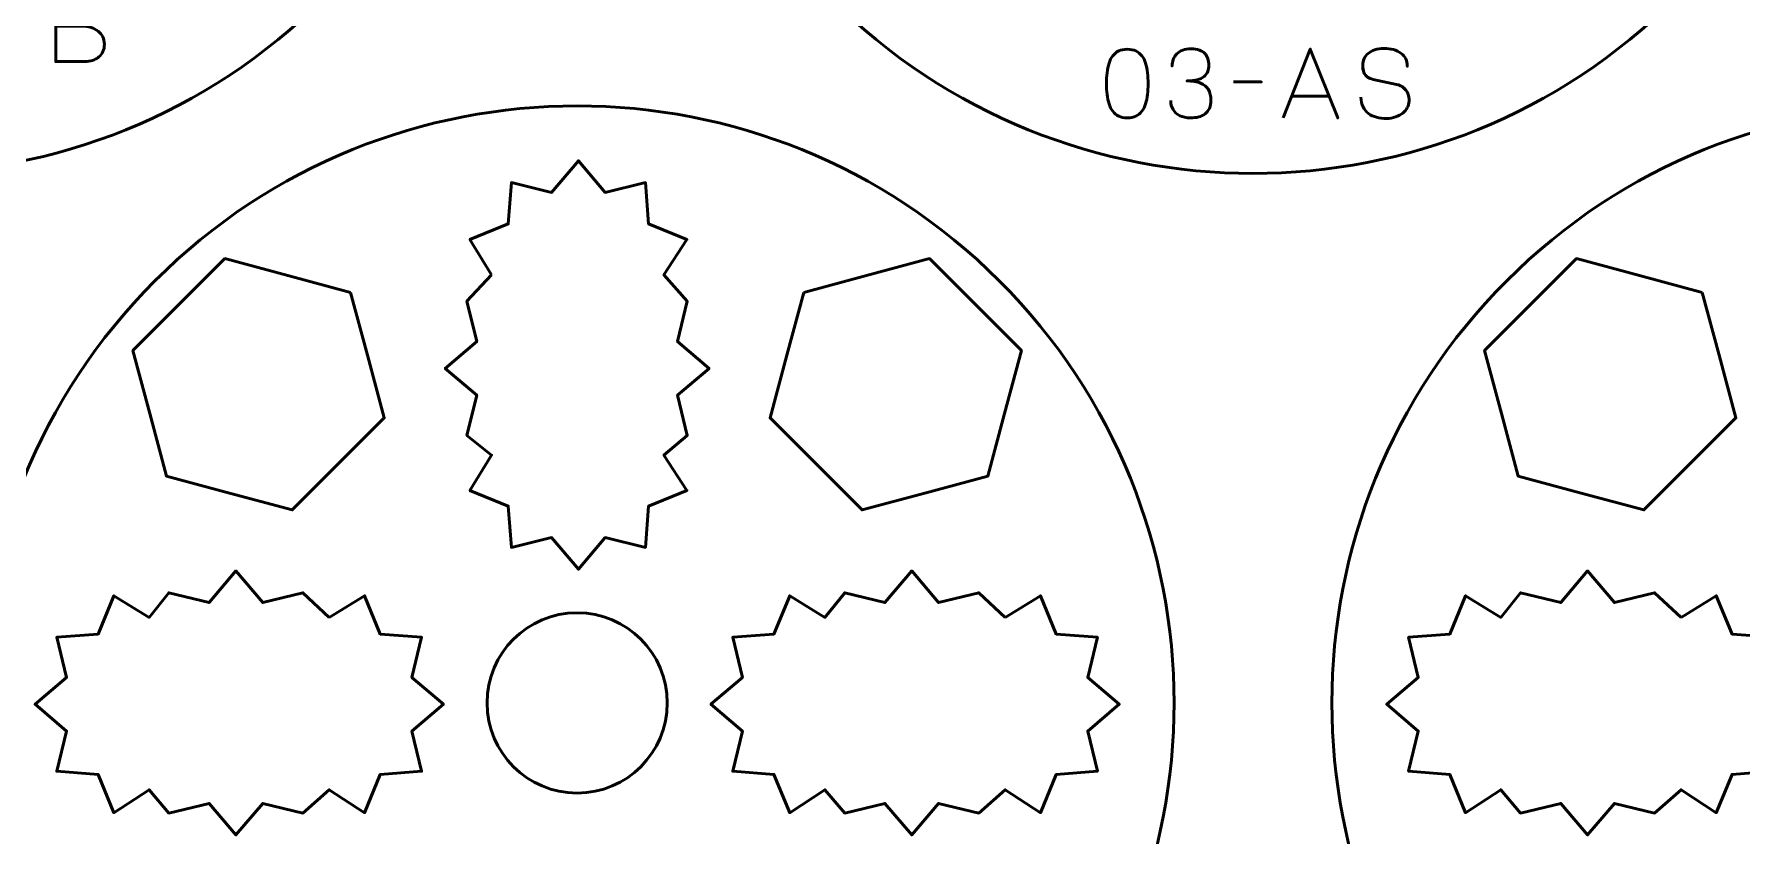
# Model space of a CAD drawing. Header units: centimetres. Extents: x -21 to 0, y -29.7 to 0.
# Drawn here: x -11.41 to -3.83, y -13.69 to -10.13 of the extents above; entities that cross this region are included whole.
import ezdxf

# ---------------------------------------------------------------- set-up
doc = ezdxf.new("R2010")
doc.units = ezdxf.units.CM
doc.header["$MEASUREMENT"] = 0
doc.layers.add('Layer 1', color=7, linetype='Continuous')

msp = doc.modelspace()

# ---------------------------------------------------------------- linework, layer by layer
at = {"layer": 'Layer 1', "color": 22, "lineweight": 53}
msp.add_open_spline([(-21.00003, -29.19995), (-21.00003, -29.19995), (-21.00003, -0.49992), (-21.00003, -0.49992), (-21.00003, -0.49992), (-21.00003, -0.22295), (-20.77694, 0.00004), (-20.49994, 0.00004), (-20.49994, 0.00004), (-20.49994, 0.00004), (-0.50008, 0.00004), (-0.50008, 0.00004), (-0.50008, 0.00004), (-0.22294, 0.00004), (0.00002, -0.22295), (0.00002, -0.49992), (0.00002, -0.49992), (0.00002, -0.49992), (0.00002, -29.19995), (0.00002, -29.19995), (0.00002, -29.19995), (0.00002, -29.47695), (-0.22294, -29.70004), (-0.50008, -29.70004), (-0.50008, -29.70004), (-0.50008, -29.70004), (-20.49994, -29.70004), (-20.49994, -29.70004), (-20.49994, -29.70004), (-20.77694, -29.70004), (-21.00003, -29.47695), (-21.00003, -29.19995)], degree=3, knots=[0, 0, 0, 0, 0.125, 0.125, 0.125, 0.125, 0.25, 0.25, 0.25, 0.25, 0.375, 0.375, 0.375, 0.375, 0.5, 0.5, 0.5, 0.5, 0.625, 0.625, 0.625, 0.625, 0.75, 0.75, 0.75, 0.75, 0.875, 0.875, 0.875, 0.875, 1, 1, 1, 1], dxfattribs=at)
at = {"layer": 'Layer 1', "color": 114, "lineweight": 53}
for points in [[(-10.12615, -6.22619), (-9.09145, -7.26089), (-9.09145, -8.93913), (-10.12618, -9.97386), (-10.12618, -9.97386), (-11.16088, -11.00856), (-12.83912, -11.00856), (-13.87382, -9.97386), (-13.87382, -9.97386), (-14.90854, -8.93913), (-14.90854, -7.26089), (-13.87384, -6.22619), (-13.87384, -6.22619), (-12.83912, -5.19146), (-11.16088, -5.19146), (-10.12615, -6.22619)], [(-7.8738, -6.22612), (-6.8391, -5.19142), (-5.16086, -5.19142), (-4.12613, -6.22615), (-4.12613, -6.22615), (-3.09143, -7.26085), (-3.09143, -8.93909), (-4.12613, -9.97379), (-4.12613, -9.97379), (-5.16086, -11.00851), (-6.8391, -11.00851), (-7.8738, -9.97381), (-7.8738, -9.97381), (-8.90853, -8.93909), (-8.90853, -7.26085), (-7.8738, -6.22612)], [(-7.12615, -11.22619), (-6.09145, -12.26089), (-6.09145, -13.93913), (-7.12618, -14.97386), (-7.12618, -14.97386), (-8.16088, -16.00856), (-9.83912, -16.00856), (-10.87382, -14.97386), (-10.87382, -14.97386), (-11.90854, -13.93913), (-11.90854, -12.26089), (-10.87384, -11.22619), (-10.87384, -11.22619), (-9.83912, -10.19146), (-8.16088, -10.19146), (-7.12615, -11.22619)], [(-1.12615, -11.22619), (-0.09145, -12.26089), (-0.09145, -13.93913), (-1.12618, -14.97386), (-1.12618, -14.97386), (-2.16088, -16.00856), (-3.83912, -16.00856), (-4.87382, -14.97386), (-4.87382, -14.97386), (-5.90854, -13.93913), (-5.90854, -12.26089), (-4.87384, -11.22619), (-4.87384, -11.22619), (-3.83912, -10.19146), (-2.16088, -10.19146), (-1.12615, -11.22619)]]:
    msp.add_open_spline(points, degree=3, knots=[0, 0, 0, 0, 0.25, 0.25, 0.25, 0.25, 0.5, 0.5, 0.5, 0.5, 0.75, 0.75, 0.75, 0.75, 1, 1, 1, 1], dxfattribs=at)
at = {"layer": 'Layer 1', "color": 30, "lineweight": 53}
for points, knots in [([(-11.31459, -10.09638), (-11.31459, -10.09638), (-11.19733, -10.09638), (-11.19733, -10.09638), (-11.19733, -10.09638), (-11.18209, -10.09631), (-11.16911, -10.0942), (-11.15817, -10.09003), (-11.15817, -10.09003), (-11.1473, -10.08594), (-11.13849, -10.08037), (-11.13164, -10.07338), (-11.13164, -10.07338), (-11.1248, -10.0664), (-11.11986, -10.0585), (-11.11675, -10.04975), (-11.11675, -10.04975), (-11.11372, -10.04107), (-11.11231, -10.03204), (-11.11266, -10.02273), (-11.11266, -10.02273), (-11.11309, -10.01341), (-11.11506, -10.00438), (-11.11859, -9.99556), (-11.11859, -9.99556), (-11.12205, -9.98674), (-11.12727, -9.97877), (-11.13411, -9.97164), (-11.13411, -9.97164), (-11.14095, -9.96452), (-11.14949, -9.95887), (-11.15986, -9.95471), (-11.15986, -9.95471), (-11.17024, -9.95048), (-11.18244, -9.94829), (-11.19648, -9.94822), (-11.19648, -9.94822), (-11.19648, -9.94822), (-11.31459, -9.94822), (-11.31459, -9.94822), (-11.31459, -9.94822), (-11.31459, -9.94822), (-11.31459, -10.25344), (-11.31459, -10.25344), (-11.31459, -10.25344), (-11.31459, -10.25344), (-11.18463, -10.25344), (-11.18463, -10.25344), (-11.18463, -10.25344), (-11.17249, -10.25344), (-11.1612, -10.25168), (-11.15076, -10.24822), (-11.15076, -10.24822), (-11.14032, -10.24469), (-11.13122, -10.23968), (-11.12332, -10.23298), (-11.12332, -10.23298), (-11.11548, -10.22635), (-11.10935, -10.2183), (-11.10497, -10.20878), (-11.10497, -10.20878), (-11.1006, -10.19925), (-11.09834, -10.18846), (-11.09827, -10.17639), (-11.09827, -10.17639), (-11.09855, -10.16426), (-11.10109, -10.15332), (-11.10596, -10.14352), (-11.10596, -10.14352), (-11.11083, -10.13371), (-11.1176, -10.12531), (-11.12635, -10.11826), (-11.12635, -10.11826), (-11.1351, -10.11127), (-11.14554, -10.10584), (-11.15754, -10.1021), (-11.15754, -10.1021), (-11.16953, -10.09836), (-11.18279, -10.09646), (-11.19733, -10.09638), (-11.19733, -10.09638), (-11.18279, -10.09646), (-11.16953, -10.09836), (-11.15754, -10.1021), (-11.15754, -10.1021), (-11.14554, -10.10584), (-11.1351, -10.11127), (-11.12635, -10.11826), (-11.12635, -10.11826), (-11.1176, -10.12531), (-11.11083, -10.13371), (-11.10596, -10.14352), (-11.10596, -10.14352), (-11.10109, -10.15332), (-11.09855, -10.16426), (-11.09827, -10.17639), (-11.09827, -10.17639), (-11.09834, -10.18846), (-11.1006, -10.19925), (-11.10497, -10.20878), (-11.10497, -10.20878), (-11.10935, -10.2183), (-11.11548, -10.22635), (-11.12332, -10.23298), (-11.12332, -10.23298), (-11.13122, -10.23968), (-11.14032, -10.24469), (-11.15076, -10.24822), (-11.15076, -10.24822), (-11.1612, -10.25168), (-11.17249, -10.25344), (-11.18463, -10.25344), (-11.18463, -10.25344), (-11.18463, -10.25344), (-11.31459, -10.25344), (-11.31459, -10.25344), (-11.31459, -10.25344), (-11.31459, -10.25344), (-11.31459, -9.94822), (-11.31459, -9.94822), (-11.31459, -9.94822), (-11.31459, -9.94822), (-11.19648, -9.94822), (-11.19648, -9.94822), (-11.19648, -9.94822), (-11.18244, -9.94829), (-11.17024, -9.95048), (-11.15986, -9.95471), (-11.15986, -9.95471), (-11.14949, -9.95887), (-11.14095, -9.96452), (-11.13411, -9.97164), (-11.13411, -9.97164), (-11.12727, -9.97877), (-11.12205, -9.98674), (-11.11859, -9.99556), (-11.11859, -9.99556), (-11.11506, -10.00438), (-11.11309, -10.01341), (-11.11266, -10.02273), (-11.11266, -10.02273), (-11.11231, -10.03204), (-11.11372, -10.04107), (-11.11675, -10.04975), (-11.11675, -10.04975), (-11.11986, -10.0585), (-11.1248, -10.0664), (-11.13164, -10.07338), (-11.13164, -10.07338), (-11.13849, -10.08037), (-11.1473, -10.08594), (-11.15817, -10.09003), (-11.15817, -10.09003), (-11.16911, -10.0942), (-11.18209, -10.09631), (-11.19733, -10.09638), (-11.19733, -10.09638), (-11.19733, -10.09638), (-11.31459, -10.09638), (-11.31459, -10.09638)], [0, 0, 0, 0, 0.025, 0.025, 0.025, 0.025, 0.05, 0.05, 0.05, 0.05, 0.075, 0.075, 0.075, 0.075, 0.1, 0.1, 0.1, 0.1, 0.125, 0.125, 0.125, 0.125, 0.15, 0.15, 0.15, 0.15, 0.175, 0.175, 0.175, 0.175, 0.2, 0.2, 0.2, 0.2, 0.225, 0.225, 0.225, 0.225, 0.25, 0.25, 0.25, 0.25, 0.275, 0.275, 0.275, 0.275, 0.3, 0.3, 0.3, 0.3, 0.325, 0.325, 0.325, 0.325, 0.35, 0.35, 0.35, 0.35, 0.375, 0.375, 0.375, 0.375, 0.4, 0.4, 0.4, 0.4, 0.425, 0.425, 0.425, 0.425, 0.45, 0.45, 0.45, 0.45, 0.475, 0.475, 0.475, 0.475, 0.5, 0.5, 0.5, 0.5, 0.525, 0.525, 0.525, 0.525, 0.55, 0.55, 0.55, 0.55, 0.575, 0.575, 0.575, 0.575, 0.6, 0.6, 0.6, 0.6, 0.625, 0.625, 0.625, 0.625, 0.65, 0.65, 0.65, 0.65, 0.675, 0.675, 0.675, 0.675, 0.7, 0.7, 0.7, 0.7, 0.725, 0.725, 0.725, 0.725, 0.75, 0.75, 0.75, 0.75, 0.775, 0.775, 0.775, 0.775, 0.8, 0.8, 0.8, 0.8, 0.825, 0.825, 0.825, 0.825, 0.85, 0.85, 0.85, 0.85, 0.875, 0.875, 0.875, 0.875, 0.9, 0.9, 0.9, 0.9, 0.925, 0.925, 0.925, 0.925, 0.95, 0.95, 0.95, 0.95, 0.975, 0.975, 0.975, 0.975, 1, 1, 1, 1]), ([(-6.55777, -10.50338), (-6.54296, -10.50331), (-6.53019, -10.5007), (-6.51953, -10.49562), (-6.51953, -10.49562), (-6.50895, -10.49054), (-6.50013, -10.48327), (-6.49308, -10.47403), (-6.49308, -10.47403), (-6.48609, -10.46472), (-6.48059, -10.45371), (-6.4765, -10.44101), (-6.4765, -10.44101), (-6.47247, -10.42831), (-6.46958, -10.41441), (-6.46796, -10.39917), (-6.46796, -10.39917), (-6.46626, -10.38393), (-6.46542, -10.36791), (-6.46549, -10.35098), (-6.46549, -10.35098), (-6.46542, -10.33412), (-6.46626, -10.3181), (-6.46796, -10.30293), (-6.46796, -10.30293), (-6.46958, -10.28776), (-6.47247, -10.27379), (-6.4765, -10.26109), (-6.4765, -10.26109), (-6.48059, -10.24846), (-6.48609, -10.23746), (-6.49308, -10.22807), (-6.49308, -10.22807), (-6.50013, -10.21876), (-6.50895, -10.21149), (-6.51953, -10.20641), (-6.51953, -10.20641), (-6.53019, -10.20126), (-6.54296, -10.19865), (-6.55777, -10.19858), (-6.55777, -10.19858), (-6.57259, -10.19865), (-6.58536, -10.20126), (-6.59602, -10.20641), (-6.59602, -10.20641), (-6.6066, -10.21149), (-6.61542, -10.21876), (-6.62247, -10.22807), (-6.62247, -10.22807), (-6.62946, -10.23746), (-6.63496, -10.24846), (-6.63905, -10.26109), (-6.63905, -10.26109), (-6.64308, -10.27379), (-6.64597, -10.28776), (-6.64759, -10.30293), (-6.64759, -10.30293), (-6.64928, -10.3181), (-6.65013, -10.33412), (-6.65006, -10.35098), (-6.65006, -10.35098), (-6.65013, -10.36791), (-6.64928, -10.38393), (-6.64759, -10.39917), (-6.64759, -10.39917), (-6.64597, -10.41441), (-6.64308, -10.42831), (-6.63905, -10.44101), (-6.63905, -10.44101), (-6.63496, -10.45371), (-6.62946, -10.46472), (-6.62247, -10.47403), (-6.62247, -10.47403), (-6.61542, -10.48327), (-6.6066, -10.49054), (-6.59602, -10.49562), (-6.59602, -10.49562), (-6.58536, -10.5007), (-6.57259, -10.50331), (-6.55777, -10.50338)], [0, 0, 0, 0, 0.05, 0.05, 0.05, 0.05, 0.1, 0.1, 0.1, 0.1, 0.15, 0.15, 0.15, 0.15, 0.2, 0.2, 0.2, 0.2, 0.25, 0.25, 0.25, 0.25, 0.3, 0.3, 0.3, 0.3, 0.35, 0.35, 0.35, 0.35, 0.4, 0.4, 0.4, 0.4, 0.45, 0.45, 0.45, 0.45, 0.5, 0.5, 0.5, 0.5, 0.55, 0.55, 0.55, 0.55, 0.6, 0.6, 0.6, 0.6, 0.65, 0.65, 0.65, 0.65, 0.7, 0.7, 0.7, 0.7, 0.75, 0.75, 0.75, 0.75, 0.8, 0.8, 0.8, 0.8, 0.85, 0.85, 0.85, 0.85, 0.9, 0.9, 0.9, 0.9, 0.95, 0.95, 0.95, 0.95, 1, 1, 1, 1]), ([(-6.55777, -10.50338), (-6.54296, -10.50331), (-6.53019, -10.5007), (-6.51953, -10.49562), (-6.51953, -10.49562), (-6.50895, -10.49054), (-6.50013, -10.48327), (-6.49308, -10.47403), (-6.49308, -10.47403), (-6.48609, -10.46472), (-6.48059, -10.45371), (-6.4765, -10.44101), (-6.4765, -10.44101), (-6.47247, -10.42831), (-6.46958, -10.41441), (-6.46796, -10.39917), (-6.46796, -10.39917), (-6.46626, -10.38393), (-6.46542, -10.36791), (-6.46549, -10.35098), (-6.46549, -10.35098), (-6.46542, -10.33412), (-6.46626, -10.3181), (-6.46796, -10.30293), (-6.46796, -10.30293), (-6.46958, -10.28776), (-6.47247, -10.27379), (-6.4765, -10.26109), (-6.4765, -10.26109), (-6.48059, -10.24846), (-6.48609, -10.23746), (-6.49308, -10.22807), (-6.49308, -10.22807), (-6.50013, -10.21876), (-6.50895, -10.21149), (-6.51953, -10.20641), (-6.51953, -10.20641), (-6.53019, -10.20126), (-6.54296, -10.19865), (-6.55777, -10.19858), (-6.55777, -10.19858), (-6.57259, -10.19865), (-6.58536, -10.20126), (-6.59602, -10.20641), (-6.59602, -10.20641), (-6.6066, -10.21149), (-6.61542, -10.21876), (-6.62247, -10.22807), (-6.62247, -10.22807), (-6.62946, -10.23746), (-6.63496, -10.24846), (-6.63905, -10.26109), (-6.63905, -10.26109), (-6.64308, -10.27379), (-6.64597, -10.28776), (-6.64759, -10.30293), (-6.64759, -10.30293), (-6.64928, -10.3181), (-6.65013, -10.33412), (-6.65006, -10.35098), (-6.65006, -10.35098), (-6.65013, -10.36791), (-6.64928, -10.38393), (-6.64759, -10.39917), (-6.64759, -10.39917), (-6.64597, -10.41441), (-6.64308, -10.42831), (-6.63905, -10.44101), (-6.63905, -10.44101), (-6.63496, -10.45371), (-6.62946, -10.46472), (-6.62247, -10.47403), (-6.62247, -10.47403), (-6.61542, -10.48327), (-6.6066, -10.49054), (-6.59602, -10.49562), (-6.59602, -10.49562), (-6.58536, -10.5007), (-6.57259, -10.50331), (-6.55777, -10.50338)], [0, 0, 0, 0, 0.05, 0.05, 0.05, 0.05, 0.1, 0.1, 0.1, 0.1, 0.15, 0.15, 0.15, 0.15, 0.2, 0.2, 0.2, 0.2, 0.25, 0.25, 0.25, 0.25, 0.3, 0.3, 0.3, 0.3, 0.35, 0.35, 0.35, 0.35, 0.4, 0.4, 0.4, 0.4, 0.45, 0.45, 0.45, 0.45, 0.5, 0.5, 0.5, 0.5, 0.55, 0.55, 0.55, 0.55, 0.6, 0.6, 0.6, 0.6, 0.65, 0.65, 0.65, 0.65, 0.7, 0.7, 0.7, 0.7, 0.75, 0.75, 0.75, 0.75, 0.8, 0.8, 0.8, 0.8, 0.85, 0.85, 0.85, 0.85, 0.9, 0.9, 0.9, 0.9, 0.95, 0.95, 0.95, 0.95, 1, 1, 1, 1]), ([(-6.36516, -10.42676), (-6.36509, -10.442), (-6.36156, -10.45526), (-6.35458, -10.46676), (-6.35458, -10.46676), (-6.34759, -10.47819), (-6.33764, -10.48715), (-6.32466, -10.49357), (-6.32466, -10.49357), (-6.31168, -10.49999), (-6.29609, -10.50324), (-6.27795, -10.50338), (-6.27795, -10.50338), (-6.26434, -10.50338), (-6.25199, -10.50197), (-6.24077, -10.49901), (-6.24077, -10.49901), (-6.22962, -10.49604), (-6.22003, -10.49146), (-6.21191, -10.48518), (-6.21191, -10.48518), (-6.2038, -10.4789), (-6.19759, -10.47078), (-6.19315, -10.46091), (-6.19315, -10.46091), (-6.18877, -10.45096), (-6.18659, -10.43903), (-6.18652, -10.42506), (-6.18652, -10.42506), (-6.18644, -10.40644), (-6.19025, -10.3907), (-6.1978, -10.37793), (-6.1978, -10.37793), (-6.20535, -10.36516), (-6.21707, -10.35557), (-6.2328, -10.34901), (-6.2328, -10.34901), (-6.24853, -10.34244), (-6.26871, -10.33913), (-6.29319, -10.33913), (-6.29319, -10.33913), (-6.27492, -10.3392), (-6.25961, -10.33751), (-6.24712, -10.33405), (-6.24712, -10.33405), (-6.2347, -10.33059), (-6.22476, -10.32572), (-6.21728, -10.31937), (-6.21728, -10.31937), (-6.2098, -10.31309), (-6.20437, -10.30561), (-6.20112, -10.29701), (-6.20112, -10.29701), (-6.1978, -10.28847), (-6.19618, -10.27909), (-6.19625, -10.26886), (-6.19625, -10.26886), (-6.19618, -10.25862), (-6.19759, -10.24917), (-6.20041, -10.24042), (-6.20041, -10.24042), (-6.20317, -10.23167), (-6.20768, -10.22398), (-6.21382, -10.21742), (-6.21382, -10.21742), (-6.21996, -10.21086), (-6.22807, -10.20571), (-6.23802, -10.20204), (-6.23802, -10.20204), (-6.24804, -10.19837), (-6.26025, -10.19654), (-6.27457, -10.19647), (-6.27457, -10.19647), (-6.28882, -10.19654), (-6.30131, -10.19865), (-6.31189, -10.20275), (-6.31189, -10.20275), (-6.32255, -10.20684), (-6.33129, -10.21241), (-6.33835, -10.21954), (-6.33835, -10.21954), (-6.34533, -10.22666), (-6.35056, -10.23478), (-6.35401, -10.24395), (-6.35401, -10.24395), (-6.35754, -10.25312), (-6.35923, -10.26286), (-6.35923, -10.27309), (-6.35923, -10.27309), (-6.35923, -10.26286), (-6.35754, -10.25312), (-6.35401, -10.24395), (-6.35401, -10.24395), (-6.35056, -10.23478), (-6.34533, -10.22666), (-6.33835, -10.21954), (-6.33835, -10.21954), (-6.33129, -10.21241), (-6.32255, -10.20684), (-6.31189, -10.20275), (-6.31189, -10.20275), (-6.30131, -10.19865), (-6.28882, -10.19654), (-6.27457, -10.19647), (-6.27457, -10.19647), (-6.26025, -10.19654), (-6.24804, -10.19837), (-6.23802, -10.20204), (-6.23802, -10.20204), (-6.22807, -10.20571), (-6.21996, -10.21086), (-6.21382, -10.21742), (-6.21382, -10.21742), (-6.20768, -10.22398), (-6.20317, -10.23167), (-6.20041, -10.24042), (-6.20041, -10.24042), (-6.19759, -10.24917), (-6.19618, -10.25862), (-6.19625, -10.26886), (-6.19625, -10.26886), (-6.19618, -10.27909), (-6.1978, -10.28847), (-6.20112, -10.29701), (-6.20112, -10.29701), (-6.20437, -10.30561), (-6.2098, -10.31309), (-6.21728, -10.31937), (-6.21728, -10.31937), (-6.22476, -10.32572), (-6.2347, -10.33059), (-6.24712, -10.33405), (-6.24712, -10.33405), (-6.25961, -10.33751), (-6.27492, -10.3392), (-6.29319, -10.33913), (-6.29319, -10.33913), (-6.26871, -10.33913), (-6.24853, -10.34244), (-6.2328, -10.34901), (-6.2328, -10.34901), (-6.21707, -10.35557), (-6.20535, -10.36516), (-6.1978, -10.37793), (-6.1978, -10.37793), (-6.19025, -10.3907), (-6.18644, -10.40644), (-6.18652, -10.42506), (-6.18652, -10.42506), (-6.18659, -10.43903), (-6.18877, -10.45096), (-6.19315, -10.46091), (-6.19315, -10.46091), (-6.19759, -10.47078), (-6.2038, -10.4789), (-6.21191, -10.48518), (-6.21191, -10.48518), (-6.22003, -10.49146), (-6.22962, -10.49604), (-6.24077, -10.49901), (-6.24077, -10.49901), (-6.25199, -10.50197), (-6.26434, -10.50338), (-6.27795, -10.50338), (-6.27795, -10.50338), (-6.29609, -10.50324), (-6.31168, -10.49999), (-6.32466, -10.49357), (-6.32466, -10.49357), (-6.33764, -10.48715), (-6.34759, -10.47819), (-6.35458, -10.46676), (-6.35458, -10.46676), (-6.36156, -10.45526), (-6.36509, -10.442), (-6.36516, -10.42676)], [0, 0, 0, 0, 0.0227273, 0.0227273, 0.0227273, 0.0227273, 0.0454545, 0.0454545, 0.0454545, 0.0454545, 0.0681818, 0.0681818, 0.0681818, 0.0681818, 0.0909091, 0.0909091, 0.0909091, 0.0909091, 0.1136364, 0.1136364, 0.1136364, 0.1136364, 0.1363636, 0.1363636, 0.1363636, 0.1363636, 0.1590909, 0.1590909, 0.1590909, 0.1590909, 0.1818182, 0.1818182, 0.1818182, 0.1818182, 0.2045455, 0.2045455, 0.2045455, 0.2045455, 0.2272727, 0.2272727, 0.2272727, 0.2272727, 0.25, 0.25, 0.25, 0.25, 0.2727273, 0.2727273, 0.2727273, 0.2727273, 0.2954545, 0.2954545, 0.2954545, 0.2954545, 0.3181818, 0.3181818, 0.3181818, 0.3181818, 0.3409091, 0.3409091, 0.3409091, 0.3409091, 0.3636364, 0.3636364, 0.3636364, 0.3636364, 0.3863636, 0.3863636, 0.3863636, 0.3863636, 0.4090909, 0.4090909, 0.4090909, 0.4090909, 0.4318182, 0.4318182, 0.4318182, 0.4318182, 0.4545455, 0.4545455, 0.4545455, 0.4545455, 0.4772727, 0.4772727, 0.4772727, 0.4772727, 0.5, 0.5, 0.5, 0.5, 0.5227273, 0.5227273, 0.5227273, 0.5227273, 0.5454545, 0.5454545, 0.5454545, 0.5454545, 0.5681818, 0.5681818, 0.5681818, 0.5681818, 0.5909091, 0.5909091, 0.5909091, 0.5909091, 0.6136364, 0.6136364, 0.6136364, 0.6136364, 0.6363636, 0.6363636, 0.6363636, 0.6363636, 0.6590909, 0.6590909, 0.6590909, 0.6590909, 0.6818182, 0.6818182, 0.6818182, 0.6818182, 0.7045455, 0.7045455, 0.7045455, 0.7045455, 0.7272727, 0.7272727, 0.7272727, 0.7272727, 0.75, 0.75, 0.75, 0.75, 0.7727273, 0.7727273, 0.7727273, 0.7727273, 0.7954545, 0.7954545, 0.7954545, 0.7954545, 0.8181818, 0.8181818, 0.8181818, 0.8181818, 0.8409091, 0.8409091, 0.8409091, 0.8409091, 0.8636364, 0.8636364, 0.8636364, 0.8636364, 0.8863636, 0.8863636, 0.8863636, 0.8863636, 0.9090909, 0.9090909, 0.9090909, 0.9090909, 0.9318182, 0.9318182, 0.9318182, 0.9318182, 0.9545455, 0.9545455, 0.9545455, 0.9545455, 0.9772727, 0.9772727, 0.9772727, 0.9772727, 1, 1, 1, 1]), ([(-5.86648, -10.50338), (-5.86648, -10.50338), (-5.74541, -10.19816), (-5.74541, -10.19816), (-5.74541, -10.19816), (-5.74541, -10.19816), (-5.62391, -10.50338), (-5.62391, -10.50338), (-5.62391, -10.50338), (-5.62391, -10.50338), (-5.74541, -10.19816), (-5.74541, -10.19816), (-5.74541, -10.19816), (-5.74541, -10.19816), (-5.86648, -10.50338), (-5.86648, -10.50338)], [0, 0, 0, 0, 0.25, 0.25, 0.25, 0.25, 0.5, 0.5, 0.5, 0.5, 0.75, 0.75, 0.75, 0.75, 1, 1, 1, 1]), ([(-5.52062, -10.41109), (-5.52048, -10.42796), (-5.51752, -10.44242), (-5.51159, -10.45449), (-5.51159, -10.45449), (-5.50573, -10.46648), (-5.49755, -10.47629), (-5.48725, -10.48391), (-5.48725, -10.48391), (-5.47688, -10.49146), (-5.46495, -10.49703), (-5.45148, -10.50063), (-5.45148, -10.50063), (-5.43807, -10.50416), (-5.42368, -10.50592), (-5.40844, -10.50592), (-5.40844, -10.50592), (-5.39306, -10.50585), (-5.37923, -10.50359), (-5.36688, -10.49929), (-5.36688, -10.49929), (-5.3546, -10.49498), (-5.34409, -10.4892), (-5.33527, -10.48193), (-5.33527, -10.48193), (-5.32652, -10.47466), (-5.31975, -10.46655), (-5.31495, -10.45752), (-5.31495, -10.45752), (-5.31015, -10.44849), (-5.30761, -10.43925), (-5.30726, -10.42972), (-5.30726, -10.42972), (-5.30684, -10.41723), (-5.30867, -10.4058), (-5.31269, -10.3955), (-5.31269, -10.3955), (-5.31672, -10.3852), (-5.32293, -10.37659), (-5.33132, -10.36954), (-5.33132, -10.36954), (-5.33965, -10.36248), (-5.35016, -10.35754), (-5.36272, -10.35479), (-5.36272, -10.35479), (-5.36272, -10.35479), (-5.46643, -10.33235), (-5.46643, -10.33235), (-5.46643, -10.33235), (-5.47617, -10.33031), (-5.48457, -10.32685), (-5.49148, -10.32205), (-5.49148, -10.32205), (-5.4984, -10.31719), (-5.50376, -10.31048), (-5.50743, -10.30187), (-5.50743, -10.30187), (-5.5111, -10.29334), (-5.513, -10.28247), (-5.513, -10.26928), (-5.513, -10.26928), (-5.513, -10.25926), (-5.51095, -10.24981), (-5.50679, -10.24092), (-5.50679, -10.24092), (-5.5027, -10.23203), (-5.49663, -10.22419), (-5.48866, -10.21728), (-5.48866, -10.21728), (-5.48069, -10.21044), (-5.47081, -10.20507), (-5.4591, -10.20119), (-5.4591, -10.20119), (-5.44731, -10.19724), (-5.43384, -10.19527), (-5.4186, -10.1952), (-5.4186, -10.1952), (-5.40329, -10.1952), (-5.38925, -10.19696), (-5.37641, -10.20049), (-5.37641, -10.20049), (-5.36364, -10.20402), (-5.35256, -10.2091), (-5.34325, -10.21587), (-5.34325, -10.21587), (-5.33393, -10.22264), (-5.32674, -10.23097), (-5.3218, -10.2407), (-5.3218, -10.2407), (-5.31686, -10.25051), (-5.31453, -10.26173), (-5.31488, -10.27436), (-5.31488, -10.27436), (-5.31453, -10.26173), (-5.31686, -10.25051), (-5.3218, -10.2407), (-5.3218, -10.2407), (-5.32674, -10.23097), (-5.33393, -10.22264), (-5.34325, -10.21587), (-5.34325, -10.21587), (-5.35256, -10.2091), (-5.36364, -10.20402), (-5.37641, -10.20049), (-5.37641, -10.20049), (-5.38925, -10.19696), (-5.40329, -10.1952), (-5.4186, -10.1952), (-5.4186, -10.1952), (-5.43384, -10.19527), (-5.44731, -10.19724), (-5.4591, -10.20119), (-5.4591, -10.20119), (-5.47081, -10.20507), (-5.48069, -10.21044), (-5.48866, -10.21728), (-5.48866, -10.21728), (-5.49663, -10.22419), (-5.5027, -10.23203), (-5.50679, -10.24092), (-5.50679, -10.24092), (-5.51095, -10.24981), (-5.513, -10.25926), (-5.513, -10.26928), (-5.513, -10.26928), (-5.513, -10.28247), (-5.51117, -10.29334), (-5.50764, -10.3018), (-5.50764, -10.3018), (-5.50404, -10.31034), (-5.49875, -10.31697), (-5.49183, -10.32184), (-5.49183, -10.32184), (-5.48492, -10.32664), (-5.47645, -10.33017), (-5.46643, -10.33235), (-5.46643, -10.33235), (-5.46643, -10.33235), (-5.36272, -10.35479), (-5.36272, -10.35479), (-5.36272, -10.35479), (-5.34988, -10.35754), (-5.33929, -10.36248), (-5.33097, -10.36954), (-5.33097, -10.36954), (-5.32257, -10.37659), (-5.31643, -10.3852), (-5.31248, -10.3955), (-5.31248, -10.3955), (-5.3086, -10.4058), (-5.30684, -10.41723), (-5.30726, -10.42972), (-5.30726, -10.42972), (-5.30761, -10.43925), (-5.31015, -10.44849), (-5.31495, -10.45752), (-5.31495, -10.45752), (-5.31975, -10.46655), (-5.32652, -10.47466), (-5.33527, -10.48193), (-5.33527, -10.48193), (-5.34409, -10.4892), (-5.3546, -10.49498), (-5.36688, -10.49929), (-5.36688, -10.49929), (-5.37923, -10.50359), (-5.39306, -10.50585), (-5.40844, -10.50592), (-5.40844, -10.50592), (-5.42368, -10.50592), (-5.43807, -10.50416), (-5.45148, -10.50063), (-5.45148, -10.50063), (-5.46495, -10.49703), (-5.47688, -10.49146), (-5.48725, -10.48391), (-5.48725, -10.48391), (-5.49755, -10.47629), (-5.50573, -10.46648), (-5.51159, -10.45449), (-5.51159, -10.45449), (-5.51752, -10.44242), (-5.52048, -10.42796), (-5.52062, -10.41109)], [0, 0, 0, 0, 0.0217391, 0.0217391, 0.0217391, 0.0217391, 0.0434783, 0.0434783, 0.0434783, 0.0434783, 0.0652174, 0.0652174, 0.0652174, 0.0652174, 0.0869565, 0.0869565, 0.0869565, 0.0869565, 0.1086957, 0.1086957, 0.1086957, 0.1086957, 0.1304348, 0.1304348, 0.1304348, 0.1304348, 0.1521739, 0.1521739, 0.1521739, 0.1521739, 0.173913, 0.173913, 0.173913, 0.173913, 0.1956522, 0.1956522, 0.1956522, 0.1956522, 0.2173913, 0.2173913, 0.2173913, 0.2173913, 0.2391304, 0.2391304, 0.2391304, 0.2391304, 0.2608696, 0.2608696, 0.2608696, 0.2608696, 0.2826087, 0.2826087, 0.2826087, 0.2826087, 0.3043478, 0.3043478, 0.3043478, 0.3043478, 0.326087, 0.326087, 0.326087, 0.326087, 0.3478261, 0.3478261, 0.3478261, 0.3478261, 0.3695652, 0.3695652, 0.3695652, 0.3695652, 0.3913043, 0.3913043, 0.3913043, 0.3913043, 0.4130435, 0.4130435, 0.4130435, 0.4130435, 0.4347826, 0.4347826, 0.4347826, 0.4347826, 0.4565217, 0.4565217, 0.4565217, 0.4565217, 0.4782609, 0.4782609, 0.4782609, 0.4782609, 0.5, 0.5, 0.5, 0.5, 0.5217391, 0.5217391, 0.5217391, 0.5217391, 0.5434783, 0.5434783, 0.5434783, 0.5434783, 0.5652174, 0.5652174, 0.5652174, 0.5652174, 0.5869565, 0.5869565, 0.5869565, 0.5869565, 0.6086957, 0.6086957, 0.6086957, 0.6086957, 0.6304348, 0.6304348, 0.6304348, 0.6304348, 0.6521739, 0.6521739, 0.6521739, 0.6521739, 0.673913, 0.673913, 0.673913, 0.673913, 0.6956522, 0.6956522, 0.6956522, 0.6956522, 0.7173913, 0.7173913, 0.7173913, 0.7173913, 0.7391304, 0.7391304, 0.7391304, 0.7391304, 0.7608696, 0.7608696, 0.7608696, 0.7608696, 0.7826087, 0.7826087, 0.7826087, 0.7826087, 0.8043478, 0.8043478, 0.8043478, 0.8043478, 0.826087, 0.826087, 0.826087, 0.826087, 0.8478261, 0.8478261, 0.8478261, 0.8478261, 0.8695652, 0.8695652, 0.8695652, 0.8695652, 0.8913043, 0.8913043, 0.8913043, 0.8913043, 0.9130435, 0.9130435, 0.9130435, 0.9130435, 0.9347826, 0.9347826, 0.9347826, 0.9347826, 0.9565217, 0.9565217, 0.9565217, 0.9565217, 0.9782609, 0.9782609, 0.9782609, 0.9782609, 1, 1, 1, 1]), ([(-6.08661, -10.34378), (-6.08661, -10.34378), (-5.96342, -10.34378), (-5.96342, -10.34378), (-5.96342, -10.34378), (-5.96342, -10.34378), (-6.08661, -10.34378), (-6.08661, -10.34378)], [0, 0, 0, 0, 0.5, 0.5, 0.5, 0.5, 1, 1, 1, 1]), ([(-5.82838, -10.40728), (-5.82838, -10.40728), (-5.66244, -10.40728), (-5.66244, -10.40728), (-5.66244, -10.40728), (-5.66244, -10.40728), (-5.82838, -10.40728), (-5.82838, -10.40728)], [0, 0, 0, 0, 0.5, 0.5, 0.5, 0.5, 1, 1, 1, 1])]:
    msp.add_open_spline(points, degree=3, knots=knots, dxfattribs=at)
at = {"layer": 'Layer 1', "color": 250, "lineweight": 53}
for points, knots in [([(-9.37954, -11.20004), (-9.37954, -11.20004), (-9.48909, -11.31733), (-9.48909, -11.31733), (-9.48909, -11.31733), (-9.48909, -11.31733), (-9.44585, -11.49586), (-9.44585, -11.49586), (-9.44585, -11.49586), (-9.44585, -11.49586), (-9.58577, -11.61488), (-9.58577, -11.61488), (-9.58577, -11.61488), (-9.58577, -11.61488), (-9.44585, -11.73391), (-9.44585, -11.73391), (-9.44585, -11.73391), (-9.44585, -11.73391), (-9.48909, -11.91244), (-9.48909, -11.91244), (-9.48909, -11.91244), (-9.48909, -11.91244), (-9.37954, -12.00004), (-9.37954, -12.00004), (-9.37954, -12.00004), (-9.37954, -12.00004), (-9.47583, -12.15647), (-9.47583, -12.15647), (-9.47583, -12.15647), (-9.47583, -12.15647), (-9.30598, -12.22643), (-9.30598, -12.22643), (-9.30598, -12.22643), (-9.30598, -12.22643), (-9.29194, -12.40959), (-9.29194, -12.40959), (-9.29194, -12.40959), (-9.29194, -12.40959), (-9.11341, -12.36635), (-9.11341, -12.36635), (-9.11341, -12.36635), (-9.11341, -12.36635), (-8.99438, -12.50627), (-8.99438, -12.50627), (-8.99438, -12.50627), (-8.99438, -12.50627), (-8.87536, -12.36635), (-8.87536, -12.36635), (-8.87536, -12.36635), (-8.87536, -12.36635), (-8.69683, -12.40959), (-8.69683, -12.40959), (-8.69683, -12.40959), (-8.69683, -12.40959), (-8.68278, -12.22643), (-8.68278, -12.22643), (-8.68278, -12.22643), (-8.68278, -12.22643), (-8.51294, -12.15647), (-8.51294, -12.15647), (-8.51294, -12.15647), (-8.51294, -12.15647), (-8.61483, -12.00004), (-8.61483, -12.00004), (-8.61483, -12.00004), (-8.61483, -12.00004), (-8.51088, -11.91244), (-8.51088, -11.91244), (-8.51088, -11.91244), (-8.51088, -11.91244), (-8.55412, -11.73391), (-8.55412, -11.73391), (-8.55412, -11.73391), (-8.55412, -11.73391), (-8.4142, -11.61488), (-8.4142, -11.61488), (-8.4142, -11.61488), (-8.4142, -11.61488), (-8.55412, -11.49586), (-8.55412, -11.49586), (-8.55412, -11.49586), (-8.55412, -11.49586), (-8.51088, -11.31733), (-8.51088, -11.31733), (-8.51088, -11.31733), (-8.51088, -11.31733), (-8.61483, -11.20004), (-8.61483, -11.20004), (-8.61483, -11.20004), (-8.61483, -11.20004), (-8.51294, -11.04361), (-8.51294, -11.04361), (-8.51294, -11.04361), (-8.51294, -11.04361), (-8.68278, -10.97365), (-8.68278, -10.97365), (-8.68278, -10.97365), (-8.68278, -10.97365), (-8.69683, -10.79049), (-8.69683, -10.79049), (-8.69683, -10.79049), (-8.69683, -10.79049), (-8.87536, -10.83373), (-8.87536, -10.83373), (-8.87536, -10.83373), (-8.87536, -10.83373), (-8.99438, -10.69381), (-8.99438, -10.69381), (-8.99438, -10.69381), (-8.99438, -10.69381), (-9.11341, -10.83373), (-9.11341, -10.83373), (-9.11341, -10.83373), (-9.11341, -10.83373), (-9.29194, -10.79049), (-9.29194, -10.79049), (-9.29194, -10.79049), (-9.29194, -10.79049), (-9.30598, -10.97365), (-9.30598, -10.97365), (-9.30598, -10.97365), (-9.30598, -10.97365), (-9.47583, -11.04361), (-9.47583, -11.04361), (-9.47583, -11.04361), (-9.47583, -11.04361), (-9.37954, -11.20004), (-9.37954, -11.20004)], [0, 0, 0, 0, 0.03125, 0.03125, 0.03125, 0.03125, 0.0625, 0.0625, 0.0625, 0.0625, 0.09375, 0.09375, 0.09375, 0.09375, 0.125, 0.125, 0.125, 0.125, 0.15625, 0.15625, 0.15625, 0.15625, 0.1875, 0.1875, 0.1875, 0.1875, 0.21875, 0.21875, 0.21875, 0.21875, 0.25, 0.25, 0.25, 0.25, 0.28125, 0.28125, 0.28125, 0.28125, 0.3125, 0.3125, 0.3125, 0.3125, 0.34375, 0.34375, 0.34375, 0.34375, 0.375, 0.375, 0.375, 0.375, 0.40625, 0.40625, 0.40625, 0.40625, 0.4375, 0.4375, 0.4375, 0.4375, 0.46875, 0.46875, 0.46875, 0.46875, 0.5, 0.5, 0.5, 0.5, 0.53125, 0.53125, 0.53125, 0.53125, 0.5625, 0.5625, 0.5625, 0.5625, 0.59375, 0.59375, 0.59375, 0.59375, 0.625, 0.625, 0.625, 0.625, 0.65625, 0.65625, 0.65625, 0.65625, 0.6875, 0.6875, 0.6875, 0.6875, 0.71875, 0.71875, 0.71875, 0.71875, 0.75, 0.75, 0.75, 0.75, 0.78125, 0.78125, 0.78125, 0.78125, 0.8125, 0.8125, 0.8125, 0.8125, 0.84375, 0.84375, 0.84375, 0.84375, 0.875, 0.875, 0.875, 0.875, 0.90625, 0.90625, 0.90625, 0.90625, 0.9375, 0.9375, 0.9375, 0.9375, 0.96875, 0.96875, 0.96875, 0.96875, 1, 1, 1, 1]), ([(-10.00597, -11.27755), (-10.00597, -11.27755), (-9.93125, -11.55638), (-9.93125, -11.55638), (-9.93125, -11.55638), (-9.93125, -11.55638), (-9.85654, -11.83523), (-9.85654, -11.83523), (-9.85654, -11.83523), (-9.85654, -11.83523), (-10.06066, -12.03935), (-10.06066, -12.03935), (-10.06066, -12.03935), (-10.06066, -12.03935), (-10.26478, -12.24347), (-10.26478, -12.24347), (-10.26478, -12.24347), (-10.26478, -12.24347), (-10.54363, -12.16876), (-10.54363, -12.16876), (-10.54363, -12.16876), (-10.54363, -12.16876), (-10.82246, -12.09404), (-10.82246, -12.09404), (-10.82246, -12.09404), (-10.82246, -12.09404), (-10.89717, -11.81521), (-10.89717, -11.81521), (-10.89717, -11.81521), (-10.89717, -11.81521), (-10.97189, -11.53637), (-10.97189, -11.53637), (-10.97189, -11.53637), (-10.97189, -11.53637), (-10.76777, -11.33224), (-10.76777, -11.33224), (-10.76777, -11.33224), (-10.76777, -11.33224), (-10.56364, -11.12812), (-10.56364, -11.12812), (-10.56364, -11.12812), (-10.56364, -11.12812), (-10.2848, -11.20284), (-10.2848, -11.20284), (-10.2848, -11.20284), (-10.2848, -11.20284), (-10.00597, -11.27755), (-10.00597, -11.27755)], [0, 0, 0, 0, 0.0833333, 0.0833333, 0.0833333, 0.0833333, 0.1666667, 0.1666667, 0.1666667, 0.1666667, 0.25, 0.25, 0.25, 0.25, 0.3333333, 0.3333333, 0.3333333, 0.3333333, 0.4166667, 0.4166667, 0.4166667, 0.4166667, 0.5, 0.5, 0.5, 0.5, 0.5833333, 0.5833333, 0.5833333, 0.5833333, 0.6666667, 0.6666667, 0.6666667, 0.6666667, 0.75, 0.75, 0.75, 0.75, 0.8333333, 0.8333333, 0.8333333, 0.8333333, 0.9166667, 0.9166667, 0.9166667, 0.9166667, 1, 1, 1, 1]), ([(-7.99403, -11.27755), (-7.99403, -11.27755), (-7.7152, -11.20284), (-7.7152, -11.20284), (-7.7152, -11.20284), (-7.7152, -11.20284), (-7.43636, -11.12812), (-7.43636, -11.12812), (-7.43636, -11.12812), (-7.43636, -11.12812), (-7.23223, -11.33224), (-7.23223, -11.33224), (-7.23223, -11.33224), (-7.23223, -11.33224), (-7.02811, -11.53637), (-7.02811, -11.53637), (-7.02811, -11.53637), (-7.02811, -11.53637), (-7.10283, -11.81521), (-7.10283, -11.81521), (-7.10283, -11.81521), (-7.10283, -11.81521), (-7.17754, -12.09404), (-7.17754, -12.09404), (-7.17754, -12.09404), (-7.17754, -12.09404), (-7.45637, -12.16876), (-7.45637, -12.16876), (-7.45637, -12.16876), (-7.45637, -12.16876), (-7.73522, -12.24347), (-7.73522, -12.24347), (-7.73522, -12.24347), (-7.73522, -12.24347), (-7.93934, -12.03935), (-7.93934, -12.03935), (-7.93934, -12.03935), (-7.93934, -12.03935), (-8.14346, -11.83523), (-8.14346, -11.83523), (-8.14346, -11.83523), (-8.14346, -11.83523), (-8.06875, -11.55638), (-8.06875, -11.55638), (-8.06875, -11.55638), (-8.06875, -11.55638), (-7.99403, -11.27755), (-7.99403, -11.27755)], [0, 0, 0, 0, 0.0833333, 0.0833333, 0.0833333, 0.0833333, 0.1666667, 0.1666667, 0.1666667, 0.1666667, 0.25, 0.25, 0.25, 0.25, 0.3333333, 0.3333333, 0.3333333, 0.3333333, 0.4166667, 0.4166667, 0.4166667, 0.4166667, 0.5, 0.5, 0.5, 0.5, 0.5833333, 0.5833333, 0.5833333, 0.5833333, 0.6666667, 0.6666667, 0.6666667, 0.6666667, 0.75, 0.75, 0.75, 0.75, 0.8333333, 0.8333333, 0.8333333, 0.8333333, 0.9166667, 0.9166667, 0.9166667, 0.9166667, 1, 1, 1, 1]), ([(-4.00597, -11.27755), (-4.00597, -11.27755), (-3.93125, -11.55638), (-3.93125, -11.55638), (-3.93125, -11.55638), (-3.93125, -11.55638), (-3.85654, -11.83523), (-3.85654, -11.83523), (-3.85654, -11.83523), (-3.85654, -11.83523), (-4.06066, -12.03935), (-4.06066, -12.03935), (-4.06066, -12.03935), (-4.06066, -12.03935), (-4.26478, -12.24347), (-4.26478, -12.24347), (-4.26478, -12.24347), (-4.26478, -12.24347), (-4.54363, -12.16876), (-4.54363, -12.16876), (-4.54363, -12.16876), (-4.54363, -12.16876), (-4.82246, -12.09404), (-4.82246, -12.09404), (-4.82246, -12.09404), (-4.82246, -12.09404), (-4.89717, -11.81521), (-4.89717, -11.81521), (-4.89717, -11.81521), (-4.89717, -11.81521), (-4.97189, -11.53637), (-4.97189, -11.53637), (-4.97189, -11.53637), (-4.97189, -11.53637), (-4.76777, -11.33224), (-4.76777, -11.33224), (-4.76777, -11.33224), (-4.76777, -11.33224), (-4.56364, -11.12812), (-4.56364, -11.12812), (-4.56364, -11.12812), (-4.56364, -11.12812), (-4.2848, -11.20284), (-4.2848, -11.20284), (-4.2848, -11.20284), (-4.2848, -11.20284), (-4.00597, -11.27755), (-4.00597, -11.27755)], [0, 0, 0, 0, 0.0833333, 0.0833333, 0.0833333, 0.0833333, 0.1666667, 0.1666667, 0.1666667, 0.1666667, 0.25, 0.25, 0.25, 0.25, 0.3333333, 0.3333333, 0.3333333, 0.3333333, 0.4166667, 0.4166667, 0.4166667, 0.4166667, 0.5, 0.5, 0.5, 0.5, 0.5833333, 0.5833333, 0.5833333, 0.5833333, 0.6666667, 0.6666667, 0.6666667, 0.6666667, 0.75, 0.75, 0.75, 0.75, 0.8333333, 0.8333333, 0.8333333, 0.8333333, 0.9166667, 0.9166667, 0.9166667, 0.9166667, 1, 1, 1, 1]), ([(-10.09999, -12.72049), (-10.09999, -12.72049), (-10.21728, -12.61094), (-10.21728, -12.61094), (-10.21728, -12.61094), (-10.21728, -12.61094), (-10.39581, -12.65418), (-10.39581, -12.65418), (-10.39581, -12.65418), (-10.39581, -12.65418), (-10.51483, -12.51426), (-10.51483, -12.51426), (-10.51483, -12.51426), (-10.51483, -12.51426), (-10.63386, -12.65418), (-10.63386, -12.65418), (-10.63386, -12.65418), (-10.63386, -12.65418), (-10.81239, -12.61094), (-10.81239, -12.61094), (-10.81239, -12.61094), (-10.81239, -12.61094), (-10.89999, -12.72049), (-10.89999, -12.72049), (-10.89999, -12.72049), (-10.89999, -12.72049), (-11.05642, -12.6242), (-11.05642, -12.6242), (-11.05642, -12.6242), (-11.05642, -12.6242), (-11.12638, -12.79405), (-11.12638, -12.79405), (-11.12638, -12.79405), (-11.12638, -12.79405), (-11.30954, -12.80809), (-11.30954, -12.80809), (-11.30954, -12.80809), (-11.30954, -12.80809), (-11.2663, -12.98662), (-11.2663, -12.98662), (-11.2663, -12.98662), (-11.2663, -12.98662), (-11.40622, -13.10565), (-11.40622, -13.10565), (-11.40622, -13.10565), (-11.40622, -13.10565), (-11.2663, -13.22467), (-11.2663, -13.22467), (-11.2663, -13.22467), (-11.2663, -13.22467), (-11.30954, -13.4032), (-11.30954, -13.4032), (-11.30954, -13.4032), (-11.30954, -13.4032), (-11.12638, -13.41725), (-11.12638, -13.41725), (-11.12638, -13.41725), (-11.12638, -13.41725), (-11.05642, -13.58709), (-11.05642, -13.58709), (-11.05642, -13.58709), (-11.05642, -13.58709), (-10.89999, -13.4852), (-10.89999, -13.4852), (-10.89999, -13.4852), (-10.89999, -13.4852), (-10.81239, -13.58915), (-10.81239, -13.58915), (-10.81239, -13.58915), (-10.81239, -13.58915), (-10.63386, -13.54591), (-10.63386, -13.54591), (-10.63386, -13.54591), (-10.63386, -13.54591), (-10.51483, -13.68583), (-10.51483, -13.68583), (-10.51483, -13.68583), (-10.51483, -13.68583), (-10.39581, -13.54591), (-10.39581, -13.54591), (-10.39581, -13.54591), (-10.39581, -13.54591), (-10.21728, -13.58915), (-10.21728, -13.58915), (-10.21728, -13.58915), (-10.21728, -13.58915), (-10.09999, -13.4852), (-10.09999, -13.4852), (-10.09999, -13.4852), (-10.09999, -13.4852), (-9.94356, -13.58709), (-9.94356, -13.58709), (-9.94356, -13.58709), (-9.94356, -13.58709), (-9.8736, -13.41725), (-9.8736, -13.41725), (-9.8736, -13.41725), (-9.8736, -13.41725), (-9.69044, -13.4032), (-9.69044, -13.4032), (-9.69044, -13.4032), (-9.69044, -13.4032), (-9.73368, -13.22467), (-9.73368, -13.22467), (-9.73368, -13.22467), (-9.73368, -13.22467), (-9.59376, -13.10565), (-9.59376, -13.10565), (-9.59376, -13.10565), (-9.59376, -13.10565), (-9.73368, -12.98662), (-9.73368, -12.98662), (-9.73368, -12.98662), (-9.73368, -12.98662), (-9.69044, -12.80809), (-9.69044, -12.80809), (-9.69044, -12.80809), (-9.69044, -12.80809), (-9.8736, -12.79405), (-9.8736, -12.79405), (-9.8736, -12.79405), (-9.8736, -12.79405), (-9.94356, -12.6242), (-9.94356, -12.6242), (-9.94356, -12.6242), (-9.94356, -12.6242), (-10.09999, -12.72049), (-10.09999, -12.72049)], [0, 0, 0, 0, 0.03125, 0.03125, 0.03125, 0.03125, 0.0625, 0.0625, 0.0625, 0.0625, 0.09375, 0.09375, 0.09375, 0.09375, 0.125, 0.125, 0.125, 0.125, 0.15625, 0.15625, 0.15625, 0.15625, 0.1875, 0.1875, 0.1875, 0.1875, 0.21875, 0.21875, 0.21875, 0.21875, 0.25, 0.25, 0.25, 0.25, 0.28125, 0.28125, 0.28125, 0.28125, 0.3125, 0.3125, 0.3125, 0.3125, 0.34375, 0.34375, 0.34375, 0.34375, 0.375, 0.375, 0.375, 0.375, 0.40625, 0.40625, 0.40625, 0.40625, 0.4375, 0.4375, 0.4375, 0.4375, 0.46875, 0.46875, 0.46875, 0.46875, 0.5, 0.5, 0.5, 0.5, 0.53125, 0.53125, 0.53125, 0.53125, 0.5625, 0.5625, 0.5625, 0.5625, 0.59375, 0.59375, 0.59375, 0.59375, 0.625, 0.625, 0.625, 0.625, 0.65625, 0.65625, 0.65625, 0.65625, 0.6875, 0.6875, 0.6875, 0.6875, 0.71875, 0.71875, 0.71875, 0.71875, 0.75, 0.75, 0.75, 0.75, 0.78125, 0.78125, 0.78125, 0.78125, 0.8125, 0.8125, 0.8125, 0.8125, 0.84375, 0.84375, 0.84375, 0.84375, 0.875, 0.875, 0.875, 0.875, 0.90625, 0.90625, 0.90625, 0.90625, 0.9375, 0.9375, 0.9375, 0.9375, 0.96875, 0.96875, 0.96875, 0.96875, 1, 1, 1, 1]), ([(-7.09999, -12.72049), (-7.09999, -12.72049), (-7.21728, -12.61094), (-7.21728, -12.61094), (-7.21728, -12.61094), (-7.21728, -12.61094), (-7.39581, -12.65418), (-7.39581, -12.65418), (-7.39581, -12.65418), (-7.39581, -12.65418), (-7.51483, -12.51426), (-7.51483, -12.51426), (-7.51483, -12.51426), (-7.51483, -12.51426), (-7.63386, -12.65418), (-7.63386, -12.65418), (-7.63386, -12.65418), (-7.63386, -12.65418), (-7.81239, -12.61094), (-7.81239, -12.61094), (-7.81239, -12.61094), (-7.81239, -12.61094), (-7.89999, -12.72049), (-7.89999, -12.72049), (-7.89999, -12.72049), (-7.89999, -12.72049), (-8.05642, -12.6242), (-8.05642, -12.6242), (-8.05642, -12.6242), (-8.05642, -12.6242), (-8.12638, -12.79405), (-8.12638, -12.79405), (-8.12638, -12.79405), (-8.12638, -12.79405), (-8.30954, -12.80809), (-8.30954, -12.80809), (-8.30954, -12.80809), (-8.30954, -12.80809), (-8.2663, -12.98662), (-8.2663, -12.98662), (-8.2663, -12.98662), (-8.2663, -12.98662), (-8.40622, -13.10565), (-8.40622, -13.10565), (-8.40622, -13.10565), (-8.40622, -13.10565), (-8.2663, -13.22467), (-8.2663, -13.22467), (-8.2663, -13.22467), (-8.2663, -13.22467), (-8.30954, -13.4032), (-8.30954, -13.4032), (-8.30954, -13.4032), (-8.30954, -13.4032), (-8.12638, -13.41725), (-8.12638, -13.41725), (-8.12638, -13.41725), (-8.12638, -13.41725), (-8.05642, -13.58709), (-8.05642, -13.58709), (-8.05642, -13.58709), (-8.05642, -13.58709), (-7.89999, -13.4852), (-7.89999, -13.4852), (-7.89999, -13.4852), (-7.89999, -13.4852), (-7.81239, -13.58915), (-7.81239, -13.58915), (-7.81239, -13.58915), (-7.81239, -13.58915), (-7.63386, -13.54591), (-7.63386, -13.54591), (-7.63386, -13.54591), (-7.63386, -13.54591), (-7.51483, -13.68583), (-7.51483, -13.68583), (-7.51483, -13.68583), (-7.51483, -13.68583), (-7.39581, -13.54591), (-7.39581, -13.54591), (-7.39581, -13.54591), (-7.39581, -13.54591), (-7.21728, -13.58915), (-7.21728, -13.58915), (-7.21728, -13.58915), (-7.21728, -13.58915), (-7.09999, -13.4852), (-7.09999, -13.4852), (-7.09999, -13.4852), (-7.09999, -13.4852), (-6.94356, -13.58709), (-6.94356, -13.58709), (-6.94356, -13.58709), (-6.94356, -13.58709), (-6.8736, -13.41725), (-6.8736, -13.41725), (-6.8736, -13.41725), (-6.8736, -13.41725), (-6.69044, -13.4032), (-6.69044, -13.4032), (-6.69044, -13.4032), (-6.69044, -13.4032), (-6.73368, -13.22467), (-6.73368, -13.22467), (-6.73368, -13.22467), (-6.73368, -13.22467), (-6.59376, -13.10565), (-6.59376, -13.10565), (-6.59376, -13.10565), (-6.59376, -13.10565), (-6.73368, -12.98662), (-6.73368, -12.98662), (-6.73368, -12.98662), (-6.73368, -12.98662), (-6.69044, -12.80809), (-6.69044, -12.80809), (-6.69044, -12.80809), (-6.69044, -12.80809), (-6.8736, -12.79405), (-6.8736, -12.79405), (-6.8736, -12.79405), (-6.8736, -12.79405), (-6.94356, -12.6242), (-6.94356, -12.6242), (-6.94356, -12.6242), (-6.94356, -12.6242), (-7.09999, -12.72049), (-7.09999, -12.72049)], [0, 0, 0, 0, 0.03125, 0.03125, 0.03125, 0.03125, 0.0625, 0.0625, 0.0625, 0.0625, 0.09375, 0.09375, 0.09375, 0.09375, 0.125, 0.125, 0.125, 0.125, 0.15625, 0.15625, 0.15625, 0.15625, 0.1875, 0.1875, 0.1875, 0.1875, 0.21875, 0.21875, 0.21875, 0.21875, 0.25, 0.25, 0.25, 0.25, 0.28125, 0.28125, 0.28125, 0.28125, 0.3125, 0.3125, 0.3125, 0.3125, 0.34375, 0.34375, 0.34375, 0.34375, 0.375, 0.375, 0.375, 0.375, 0.40625, 0.40625, 0.40625, 0.40625, 0.4375, 0.4375, 0.4375, 0.4375, 0.46875, 0.46875, 0.46875, 0.46875, 0.5, 0.5, 0.5, 0.5, 0.53125, 0.53125, 0.53125, 0.53125, 0.5625, 0.5625, 0.5625, 0.5625, 0.59375, 0.59375, 0.59375, 0.59375, 0.625, 0.625, 0.625, 0.625, 0.65625, 0.65625, 0.65625, 0.65625, 0.6875, 0.6875, 0.6875, 0.6875, 0.71875, 0.71875, 0.71875, 0.71875, 0.75, 0.75, 0.75, 0.75, 0.78125, 0.78125, 0.78125, 0.78125, 0.8125, 0.8125, 0.8125, 0.8125, 0.84375, 0.84375, 0.84375, 0.84375, 0.875, 0.875, 0.875, 0.875, 0.90625, 0.90625, 0.90625, 0.90625, 0.9375, 0.9375, 0.9375, 0.9375, 0.96875, 0.96875, 0.96875, 0.96875, 1, 1, 1, 1]), ([(-4.09999, -12.72049), (-4.09999, -12.72049), (-4.21728, -12.61094), (-4.21728, -12.61094), (-4.21728, -12.61094), (-4.21728, -12.61094), (-4.39581, -12.65418), (-4.39581, -12.65418), (-4.39581, -12.65418), (-4.39581, -12.65418), (-4.51483, -12.51426), (-4.51483, -12.51426), (-4.51483, -12.51426), (-4.51483, -12.51426), (-4.63386, -12.65418), (-4.63386, -12.65418), (-4.63386, -12.65418), (-4.63386, -12.65418), (-4.81239, -12.61094), (-4.81239, -12.61094), (-4.81239, -12.61094), (-4.81239, -12.61094), (-4.89999, -12.72049), (-4.89999, -12.72049), (-4.89999, -12.72049), (-4.89999, -12.72049), (-5.05642, -12.6242), (-5.05642, -12.6242), (-5.05642, -12.6242), (-5.05642, -12.6242), (-5.12638, -12.79405), (-5.12638, -12.79405), (-5.12638, -12.79405), (-5.12638, -12.79405), (-5.30954, -12.80809), (-5.30954, -12.80809), (-5.30954, -12.80809), (-5.30954, -12.80809), (-5.2663, -12.98662), (-5.2663, -12.98662), (-5.2663, -12.98662), (-5.2663, -12.98662), (-5.40622, -13.10565), (-5.40622, -13.10565), (-5.40622, -13.10565), (-5.40622, -13.10565), (-5.2663, -13.22467), (-5.2663, -13.22467), (-5.2663, -13.22467), (-5.2663, -13.22467), (-5.30954, -13.4032), (-5.30954, -13.4032), (-5.30954, -13.4032), (-5.30954, -13.4032), (-5.12638, -13.41725), (-5.12638, -13.41725), (-5.12638, -13.41725), (-5.12638, -13.41725), (-5.05642, -13.58709), (-5.05642, -13.58709), (-5.05642, -13.58709), (-5.05642, -13.58709), (-4.89999, -13.4852), (-4.89999, -13.4852), (-4.89999, -13.4852), (-4.89999, -13.4852), (-4.81239, -13.58915), (-4.81239, -13.58915), (-4.81239, -13.58915), (-4.81239, -13.58915), (-4.63386, -13.54591), (-4.63386, -13.54591), (-4.63386, -13.54591), (-4.63386, -13.54591), (-4.51483, -13.68583), (-4.51483, -13.68583), (-4.51483, -13.68583), (-4.51483, -13.68583), (-4.39581, -13.54591), (-4.39581, -13.54591), (-4.39581, -13.54591), (-4.39581, -13.54591), (-4.21728, -13.58915), (-4.21728, -13.58915), (-4.21728, -13.58915), (-4.21728, -13.58915), (-4.09999, -13.4852), (-4.09999, -13.4852), (-4.09999, -13.4852), (-4.09999, -13.4852), (-3.94356, -13.58709), (-3.94356, -13.58709), (-3.94356, -13.58709), (-3.94356, -13.58709), (-3.8736, -13.41725), (-3.8736, -13.41725), (-3.8736, -13.41725), (-3.8736, -13.41725), (-3.69044, -13.4032), (-3.69044, -13.4032), (-3.69044, -13.4032), (-3.69044, -13.4032), (-3.73368, -13.22467), (-3.73368, -13.22467), (-3.73368, -13.22467), (-3.73368, -13.22467), (-3.59376, -13.10565), (-3.59376, -13.10565), (-3.59376, -13.10565), (-3.59376, -13.10565), (-3.73368, -12.98662), (-3.73368, -12.98662), (-3.73368, -12.98662), (-3.73368, -12.98662), (-3.69044, -12.80809), (-3.69044, -12.80809), (-3.69044, -12.80809), (-3.69044, -12.80809), (-3.8736, -12.79405), (-3.8736, -12.79405), (-3.8736, -12.79405), (-3.8736, -12.79405), (-3.94356, -12.6242), (-3.94356, -12.6242), (-3.94356, -12.6242), (-3.94356, -12.6242), (-4.09999, -12.72049), (-4.09999, -12.72049)], [0, 0, 0, 0, 0.03125, 0.03125, 0.03125, 0.03125, 0.0625, 0.0625, 0.0625, 0.0625, 0.09375, 0.09375, 0.09375, 0.09375, 0.125, 0.125, 0.125, 0.125, 0.15625, 0.15625, 0.15625, 0.15625, 0.1875, 0.1875, 0.1875, 0.1875, 0.21875, 0.21875, 0.21875, 0.21875, 0.25, 0.25, 0.25, 0.25, 0.28125, 0.28125, 0.28125, 0.28125, 0.3125, 0.3125, 0.3125, 0.3125, 0.34375, 0.34375, 0.34375, 0.34375, 0.375, 0.375, 0.375, 0.375, 0.40625, 0.40625, 0.40625, 0.40625, 0.4375, 0.4375, 0.4375, 0.4375, 0.46875, 0.46875, 0.46875, 0.46875, 0.5, 0.5, 0.5, 0.5, 0.53125, 0.53125, 0.53125, 0.53125, 0.5625, 0.5625, 0.5625, 0.5625, 0.59375, 0.59375, 0.59375, 0.59375, 0.625, 0.625, 0.625, 0.625, 0.65625, 0.65625, 0.65625, 0.65625, 0.6875, 0.6875, 0.6875, 0.6875, 0.71875, 0.71875, 0.71875, 0.71875, 0.75, 0.75, 0.75, 0.75, 0.78125, 0.78125, 0.78125, 0.78125, 0.8125, 0.8125, 0.8125, 0.8125, 0.84375, 0.84375, 0.84375, 0.84375, 0.875, 0.875, 0.875, 0.875, 0.90625, 0.90625, 0.90625, 0.90625, 0.9375, 0.9375, 0.9375, 0.9375, 0.96875, 0.96875, 0.96875, 0.96875, 1, 1, 1, 1]), ([(-9, -12.69998), (-8.77912, -12.69998), (-8.59999, -12.87911), (-8.59999, -13.09998), (-8.59999, -13.09998), (-8.59999, -13.32086), (-8.77912, -13.49999), (-9, -13.49999), (-9, -13.49999), (-9.22088, -13.49999), (-9.4, -13.32086), (-9.4, -13.09998), (-9.4, -13.09998), (-9.4, -12.87911), (-9.22088, -12.69998), (-9, -12.69998)], [0, 0, 0, 0, 0.25, 0.25, 0.25, 0.25, 0.5, 0.5, 0.5, 0.5, 0.75, 0.75, 0.75, 0.75, 1, 1, 1, 1])]:
    msp.add_open_spline(points, degree=3, knots=knots, dxfattribs=at)

doc.saveas('drawing.dxf')
